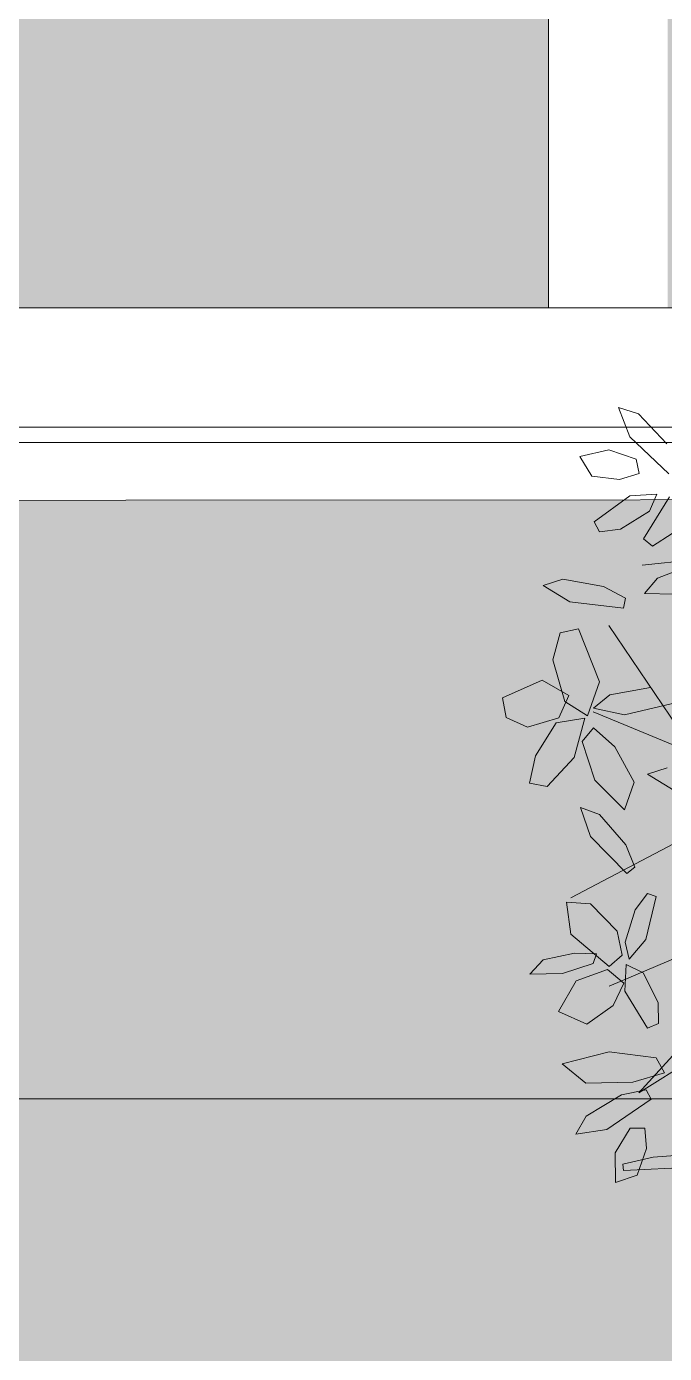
# Model space of a CAD drawing. Header units: metres. Extents: x 349703 to 349913, y 9282546 to 9282694.
# Drawn here: x 349803.281 to 349804.349, y 9282625.291 to 9282627.514 of the extents above; entities that cross this region are included whole.
import ezdxf

# ---------------------------------------------------------------- set-up
doc = ezdxf.new("R2010")
doc.units = ezdxf.units.M
doc.header["$LTSCALE"] = 0.25
doc.layers.add('AREA-VERDE', color=3, linetype='CONTINUOUS', lineweight=9)
doc.layers.add('ARQ-FONDO', color=253, linetype='CONTINUOUS', lineweight=9)

# ---------------------------------------------------------------- blocks, each defined once
blk = doc.blocks.new('ARR2')
at = {"layer": 'ARQ-FONDO', "lineweight": 5}
for p, q in [((2739.5532, 1215.2819), (2739.5802, 1215.2105)), ((2739.6016, 1215.2664), (2739.5532, 1215.2819)), ((2739.6704, 1215.1939), (2739.6016, 1215.2664)), ((2739.5802, 1215.2105), (2739.675, 1215.1212)), ((2739.53, 1215.179), (2739.4596, 1215.1626)), ((2739.5959, 1215.1565), (2739.53, 1215.179)), ((2739.4596, 1215.1626), (2739.4881, 1215.1152)), ((2739.6034, 1215.1216), (2739.5959, 1215.1565)), ((2739.4881, 1215.1152), (2739.5557, 1215.1074)), ((2739.5557, 1215.1074), (2739.6034, 1215.1216)), ((2739.5805, 1215.0678), (2739.4939, 1215.0044)), ((2739.6455, 1215.0719), (2739.5805, 1215.0678)), ((2739.6768, 1215.065), (2739.6133, 1214.9633)), ((2739.6277, 1215.0303), (2739.6455, 1215.0719)), ((2739.558, 1214.9867), (2739.6277, 1215.0303)), ((2739.4939, 1215.0044), (2739.5073, 1214.9801)), ((2739.5073, 1214.9801), (2739.558, 1214.9867)), ((2740.1478, 1214.9555), (2739.6101, 1214.8999)), ((2739.6133, 1214.9633), (2739.6351, 1214.946)), ((2739.6351, 1214.946), (2739.6829, 1214.976)), ((2739.7376, 1214.9031), (2739.6474, 1214.8683)), ((2739.4186, 1214.8655), (2739.3709, 1214.8502)), ((2739.5171, 1214.8484), (2739.4186, 1214.8655)), ((2739.6474, 1214.8683), (2739.6156, 1214.8313)), ((2739.3709, 1214.8502), (2739.4356, 1214.8106)), ((2739.5701, 1214.8197), (2739.5171, 1214.8484)), ((2739.5648, 1214.7953), (2739.5701, 1214.8197)), ((2739.6156, 1214.8313), (2739.6893, 1214.8297)), ((2739.4356, 1214.8106), (2739.5648, 1214.7953)), ((2739.4116, 1214.7359), (2739.3941, 1214.6702)), ((2739.4565, 1214.7454), (2739.4116, 1214.7359)), ((2739.5069, 1214.6174), (2739.4565, 1214.7454)), ((2739.7357, 1214.4481), (2739.5297, 1214.7537)), ((2739.3941, 1214.6702), (2739.4234, 1214.5694)), ((2739.3684, 1214.6215), (2739.2724, 1214.5786)), ((2739.4331, 1214.5843), (2739.3684, 1214.6215)), ((2739.4777, 1214.5345), (2739.5069, 1214.6174)), ((2739.6307, 1214.6032), (2739.5323, 1214.5855)), ((2739.2724, 1214.5786), (2739.2815, 1214.5308)), ((2739.4085, 1214.5301), (2739.4331, 1214.5843)), ((2739.4234, 1214.5694), (2739.4777, 1214.5345)), ((2739.5323, 1214.5855), (2739.4928, 1214.5535)), ((2739.5673, 1214.5369), (2739.6939, 1214.5672)), ((2739.2815, 1214.5308), (2739.3325, 1214.5073)), ((2739.3325, 1214.5073), (2739.4085, 1214.5301)), ((2740.2945, 1214.2111), (2739.492, 1214.5443)), ((2739.4928, 1214.5535), (2739.5673, 1214.5369)), ((2739.4023, 1214.5175), (2739.352, 1214.4375)), ((2739.4714, 1214.5293), (2739.4023, 1214.5175)), ((2739.4456, 1214.434), (2739.4714, 1214.5293)), ((2739.4925, 1214.506), (2739.4649, 1214.4724)), ((2739.5442, 1214.4597), (2739.4925, 1214.506)), ((2739.4649, 1214.4724), (2739.4959, 1214.3786)), ((2739.352, 1214.4375), (2739.338, 1214.3714)), ((2739.3805, 1214.3634), (2739.4456, 1214.434)), ((2739.5906, 1214.3743), (2739.5442, 1214.4597)), ((2739.6708, 1214.4087), (2739.6231, 1214.3935)), ((2739.338, 1214.3714), (2739.3805, 1214.3634)), ((2739.9655, 1214.3726), (2739.4378, 1214.0937)), ((2739.4959, 1214.3786), (2739.5677, 1214.307)), ((2739.5677, 1214.307), (2739.5906, 1214.3743)), ((2739.6231, 1214.3935), (2739.6878, 1214.3539)), ((2739.4613, 1214.3126), (2739.4851, 1214.2428)), ((2739.5071, 1214.2954), (2739.4613, 1214.3126)), ((2739.5706, 1214.2225), (2739.5071, 1214.2954)), ((2739.4851, 1214.2428), (2739.573, 1214.1527)), ((2739.5925, 1214.1683), (2739.5706, 1214.2225)), ((2739.6024, 1213.6218), (2740.5631, 1214.2272)), ((2740.275, 1214.1978), (2739.5306, 1213.8801)), ((2739.573, 1214.1527), (2739.5925, 1214.1683)), ((2739.4275, 1214.0832), (2739.4379, 1214.006)), ((2739.4852, 1214.0795), (2739.4275, 1214.0832)), ((2739.6232, 1214.1048), (2739.5933, 1214.0649)), ((2739.6192, 1213.9933), (2739.6442, 1214.0974)), ((2739.6442, 1214.0974), (2739.6232, 1214.1048)), ((2739.5495, 1214.0136), (2739.4852, 1214.0795)), ((2739.5933, 1214.0649), (2739.5695, 1213.9862)), ((2739.9988, 1214.0577), (2739.6024, 1213.6218)), ((2739.4379, 1214.006), (2739.5303, 1213.928)), ((2739.5623, 1213.9548), (2739.5495, 1214.0136)), ((2739.5695, 1213.9862), (2739.5786, 1213.9451)), ((2739.5786, 1213.9451), (2739.6192, 1213.9933)), ((2739.3704, 1213.9437), (2739.4465, 1213.9596)), ((2739.4465, 1213.9596), (2739.5001, 1213.9584)), ((2739.5001, 1213.9584), (2739.4916, 1213.9352)), ((2739.5303, 1213.928), (2739.5623, 1213.9548)), ((2739.3382, 1213.9093), (2739.3704, 1213.9437)), ((2739.4916, 1213.9352), (2739.4174, 1213.9104)), ((2739.5265, 1213.9202), (2739.4505, 1213.8928)), ((2739.5661, 1213.887), (2739.5265, 1213.9202)), ((2739.5716, 1213.9325), (2739.5681, 1213.8679)), ((2739.6124, 1213.9121), (2739.5716, 1213.9325)), ((2739.4174, 1213.9104), (2739.3382, 1213.9093)), ((2739.4505, 1213.8928), (2739.4079, 1213.8186)), ((2739.6492, 1213.8404), (2739.6124, 1213.9121)), ((2739.5402, 1213.8332), (2739.5661, 1213.887)), ((2739.5681, 1213.8679), (2739.6233, 1213.778)), ((2739.4768, 1213.7881), (2739.5402, 1213.8332)), ((2739.65, 1213.7897), (2739.6492, 1213.8404)), ((2739.4079, 1213.8186), (2739.4768, 1213.7881)), ((2739.6233, 1213.778), (2739.65, 1213.7897)), ((2739.5303, 1213.7208), (2739.4169, 1213.6922)), ((2739.6444, 1213.7067), (2739.5303, 1213.7208)), ((2739.6642, 1213.67), (2739.6444, 1213.7067)), ((2739.4169, 1213.6922), (2739.4742, 1213.6452)), ((2739.588, 1213.6472), (2739.6642, 1213.67)), ((2739.4742, 1213.6452), (2739.588, 1213.6472)), ((2739.5604, 1213.6171), (2739.4749, 1213.5653)), ((2739.525, 1213.5325), (2739.6323, 1213.6062)), ((2739.6197, 1213.6293), (2739.5604, 1213.6171)), ((2739.6323, 1213.6062), (2739.6197, 1213.6293)), ((2739.4749, 1213.5653), (2739.4495, 1213.5213)), ((2739.581, 1213.5364), (2739.5451, 1213.4767)), ((2739.6168, 1213.5363), (2739.581, 1213.5364)), ((2739.6206, 1213.4867), (2739.6168, 1213.5363)), ((2739.4495, 1213.5213), (2739.525, 1213.5325)), ((2739.5451, 1213.4767), (2739.5461, 1213.4045)), ((2739.5986, 1213.4223), (2739.6206, 1213.4867)), ((2739.6368, 1213.4661), (2739.7653, 1213.4757)), ((2739.5634, 1213.4488), (2739.6368, 1213.4661)), ((2739.5649, 1213.4336), (2739.5634, 1213.4488)), ((2739.7319, 1213.4419), (2739.5649, 1213.4336)), ((2739.5461, 1213.4045), (2739.5986, 1213.4223))]:
    blk.add_line(p, q, dxfattribs=at)

msp = doc.modelspace()

# ---------------------------------------------------------------- hatches: boundary and pattern name
at = {"layer": 'AREA-VERDE', "lineweight": 0, "true_color": 0xc4e4b2, "transparency": 33554597}
h = msp.add_hatch(color=3, dxfattribs=at)
h.dxf.hatch_style = 1
h.paths.add_polyline_path([(349810.1163, 9282642.4169), (349807.7549, 9282642.4169), (349807.7549, 9282627.0424), (349810.1163, 9282627.0424)])
h.paths.add_polyline_path([(349807.5549, 9282642.4169), (349806.0549, 9282642.4169), (349806.0549, 9282627.0424), (349807.5549, 9282627.0424)])
h.paths.add_polyline_path([(349805.8549, 9282642.4169), (349804.3549, 9282642.4169), (349804.3549, 9282627.0424), (349805.8549, 9282627.0424)])
h.paths.add_polyline_path([(349804.1549, 9282642.4169), (349802.6549, 9282642.4169), (349802.6549, 9282627.0424), (349804.1549, 9282627.0424)])
h.paths.add_polyline_path([(349802.4549, 9282642.4169), (349800.9549, 9282642.4169), (349800.9549, 9282627.0424), (349802.4549, 9282627.0424)])
h.paths.add_polyline_path([(349800.7549, 9282642.4169), (349799.2549, 9282642.4169), (349799.2549, 9282627.0424), (349800.7549, 9282627.0424)])
at = {"layer": 'AREA-VERDE', "lineweight": 0, "true_color": 0xc4e4b2, "transparency": 33554687}
h = msp.add_hatch(color=3, dxfattribs=at)
h.dxf.hatch_style = 1
h.paths.add_polyline_path([(349810.3413, 9282626.7246), (349798.276, 9282626.717), (349798.276, 9282620.7718), (349810.3413, 9282620.7795)])
h.paths.add_polyline_path([(349799.276, 9282625.717), (349809.6931, 9282625.717), (349809.6931, 9282621.7718), (349799.276, 9282621.7718)], flags=16)
at = {"layer": 'AREA-VERDE', "lineweight": 0, "true_color": 0xc4e4b2, "transparency": 33554610}
h = msp.add_hatch(color=3, dxfattribs=at)
h.dxf.hatch_style = 1
h.paths.add_polyline_path([(349809.6931, 9282625.717), (349799.276, 9282625.717), (349799.276, 9282621.7718), (349809.6931, 9282621.7718)])

# ---------------------------------------------------------------- linework, layer by layer
at = {"layer": 'ARQ-FONDO'}
for points in [[(349799.0549, 9282642.6169), (349810.3163, 9282642.6169), (349810.3163, 9282626.8424), (349799.0549, 9282626.8424)], [(349799.2549, 9282642.4169), (349810.1163, 9282642.4169), (349810.1163, 9282627.0424), (349799.2549, 9282627.0424)], [(349798.176, 9282626.817), (349810.3413, 9282626.817), (349810.3413, 9282620.6718), (349798.176, 9282620.6718)], [(349798.276, 9282626.717), (349810.3413, 9282626.7246), (349810.3413, 9282620.7795), (349798.276, 9282620.7718)], [(349799.276, 9282625.717), (349809.6931, 9282625.717), (349809.6931, 9282621.7718), (349799.276, 9282621.7718)]]:
    msp.add_lwpolyline(points, close=True, dxfattribs=at)
at = {"layer": 'ARQ-FONDO', "flags": 128}
msp.add_lwpolyline([(349804.1549, 9282642.4169), (349804.1549, 9282627.0424)], dxfattribs=at)

# ---------------------------------------------------------------- block references
at = {"layer": 'ARQ-FONDO', "xscale": 0.6917913537138002, "yscale": 0.6917913537138002, "zscale": 0.6917913537138002}
msp.add_blockref('ARR2', (347909.0732, 9281786.1543), dxfattribs=at)

doc.saveas('drawing.dxf')
